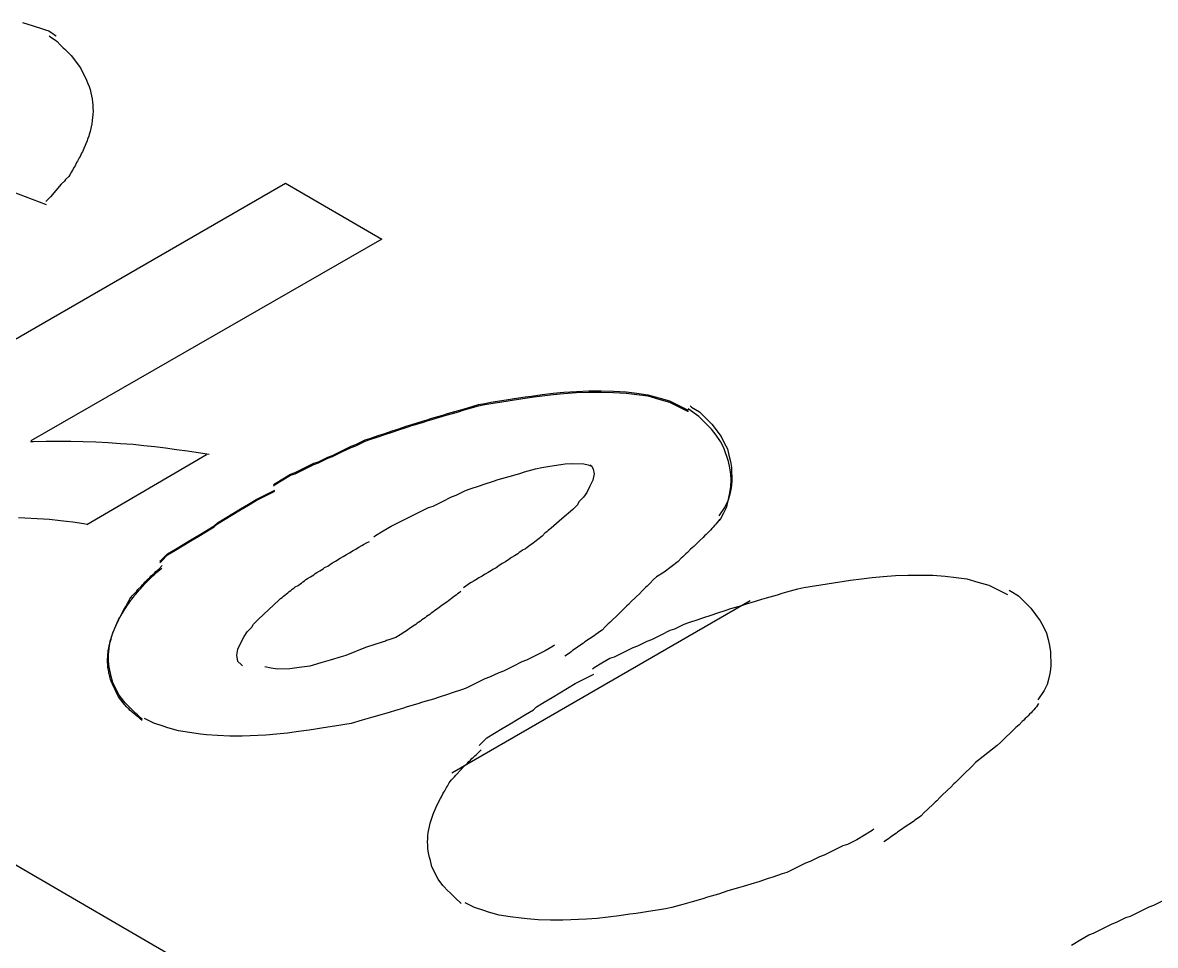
# Model space of a CAD drawing. Extents: x 0 to 258, y 0 to 184.
# Drawn here: x 78.6193 to 78.8122, y 106.6461 to 106.8033 of the extents above; entities that cross this region are included whole.
import ezdxf

# ---------------------------------------------------------------- set-up
doc = ezdxf.new("R2010")
doc.units = 0

msp = doc.modelspace()

# ---------------------------------------------------------------- linework, layer by layer
for p, q in [((78.619237, 106.803349), (78.621089, 106.80282)), ((78.621089, 106.80282), (78.622677, 106.802291)), ((78.622677, 106.802291), (78.623206, 106.802127)), ((78.623206, 106.802127), (78.623735, 106.801955)), ((78.623735, 106.801955), (78.624, 106.801777)), ((78.623825, 106.801074), (78.62409, 106.800867)), ((78.624, 106.801777), (78.624264, 106.801592)), ((78.62409, 106.800867), (78.624884, 106.800338)), ((78.624264, 106.801592), (78.624455, 106.801497)), ((78.624455, 106.801497), (78.62472, 106.801296)), ((78.62472, 106.801296), (78.624984, 106.801087)), ((78.624884, 106.800338), (78.625148, 106.800118)), ((78.625148, 106.800118), (78.625677, 106.799589)), ((78.625677, 106.799589), (78.626206, 106.79906)), ((78.626206, 106.79906), (78.626471, 106.798822)), ((78.626471, 106.798822), (78.627, 106.798293)), ((78.627, 106.798293), (78.627529, 106.797764)), ((78.627529, 106.797764), (78.629117, 106.795647)), ((78.629117, 106.795647), (78.630175, 106.79353)), ((78.630175, 106.79353), (78.630397, 106.793001)), ((78.630397, 106.793001), (78.630596, 106.792472)), ((78.630596, 106.792472), (78.630765, 106.791943)), ((78.630765, 106.791943), (78.630911, 106.791414)), ((78.630911, 106.791414), (78.63103, 106.790884)), ((78.63103, 106.790884), (78.631125, 106.790355)), ((78.631125, 106.790355), (78.631197, 106.789826)), ((78.631197, 106.789826), (78.631244, 106.789297)), ((78.631244, 106.789297), (78.631271, 106.788768)), ((78.631271, 106.788768), (78.631273, 106.788239)), ((78.631212, 106.78718), (78.631152, 106.786651)), ((78.631255, 106.787709), (78.631212, 106.78718)), ((78.631273, 106.788239), (78.631255, 106.787709)), ((78.630845, 106.785064), (78.630776, 106.784799)), ((78.630966, 106.785593), (78.630845, 106.785064)), ((78.63107, 106.786122), (78.630966, 106.785593)), ((78.631152, 106.786651), (78.63107, 106.786122)), ((78.630263, 106.783212), (78.630056, 106.782682)), ((78.63036, 106.783476), (78.630263, 106.783212)), ((78.63054, 106.784005), (78.63036, 106.783476)), ((78.630625, 106.78427), (78.63054, 106.784005)), ((78.630776, 106.784799), (78.630625, 106.78427)), ((78.629323, 106.781095), (78.629059, 106.780566)), ((78.629456, 106.781359), (78.629323, 106.781095)), ((78.62971, 106.781889), (78.629456, 106.781359)), ((78.629945, 106.782418), (78.62971, 106.781889)), ((78.630056, 106.782682), (78.629945, 106.782418)), ((78.623346, 106.772303), (78.603767, 106.779711)), ((78.628487, 106.779507), (78.628223, 106.778978)), ((78.628649, 106.779772), (78.628487, 106.779507)), ((78.628913, 106.780301), (78.628649, 106.779772)), ((78.629059, 106.780566), (78.628913, 106.780301)), ((78.627336, 106.777391), (78.627135, 106.777126)), ((78.627601, 106.77792), (78.627336, 106.777391)), ((78.627786, 106.778184), (78.627601, 106.77792)), ((78.628051, 106.778714), (78.627786, 106.778184)), ((78.628223, 106.778978), (78.628051, 106.778714)), ((78.572811, 106.723355), (78.664092, 106.776007)), ((78.625863, 106.775806), (78.62401, 106.773689)), ((78.626392, 106.776335), (78.625863, 106.775806)), ((78.626606, 106.776597), (78.626392, 106.776335)), ((78.627135, 106.777126), (78.626606, 106.776597)), ((78.664092, 106.776007), (78.680496, 106.766482)), ((78.62401, 106.773689), (78.623217, 106.772895)), ((78.680496, 106.766482), (78.620701, 106.732086)), ((78.711503, 106.740386), (78.713619, 106.740521)), ((78.713619, 106.740521), (78.715736, 106.740598)), ((78.715736, 106.740598), (78.717853, 106.740616)), ((78.717853, 106.740616), (78.719969, 106.740563)), ((78.719969, 106.740563), (78.722086, 106.740431)), ((78.698009, 106.738471), (78.699067, 106.738677)), ((78.699067, 106.738677), (78.700919, 106.738942)), ((78.699067, 106.738471), (78.700919, 106.738735)), ((78.700919, 106.738942), (78.701978, 106.739124)), ((78.700919, 106.738735), (78.701978, 106.738918)), ((78.701978, 106.739124), (78.703036, 106.739299)), ((78.701978, 106.738918), (78.703036, 106.739092)), ((78.703036, 106.739299), (78.704888, 106.739563)), ((78.703036, 106.739092), (78.704888, 106.739357)), ((78.704888, 106.739563), (78.705947, 106.739711)), ((78.704888, 106.739357), (78.705947, 106.739505)), ((78.705947, 106.739711), (78.707799, 106.739976)), ((78.705947, 106.739505), (78.707799, 106.73977)), ((78.707799, 106.739976), (78.709651, 106.740204)), ((78.707799, 106.73977), (78.709651, 106.739997)), ((78.709651, 106.740204), (78.711503, 106.740386)), ((78.709651, 106.739997), (78.711503, 106.74018)), ((78.711503, 106.74018), (78.713619, 106.740312)), ((78.713619, 106.740312), (78.715736, 106.740391)), ((78.715736, 106.740391), (78.717853, 106.740407)), ((78.717853, 106.740407), (78.719969, 106.740354)), ((78.719969, 106.740354), (78.722086, 106.740225)), ((78.722086, 106.740431), (78.723938, 106.740214)), ((78.722086, 106.740225), (78.723938, 106.740008)), ((78.723938, 106.740214), (78.72579, 106.73995)), ((78.723938, 106.740008), (78.72579, 106.739743)), ((78.72579, 106.73995), (78.727642, 106.73942)), ((78.72579, 106.739743), (78.727642, 106.739214)), ((78.727642, 106.73942), (78.729494, 106.738891)), ((78.727642, 106.739214), (78.729494, 106.738685)), ((78.729494, 106.738891), (78.731082, 106.738098)), ((78.729494, 106.738685), (78.731082, 106.737891)), ((78.690865, 106.736478), (78.691659, 106.736732)), ((78.691659, 106.736732), (78.693511, 106.737261)), ((78.691659, 106.736529), (78.693511, 106.737058)), ((78.693511, 106.737261), (78.694305, 106.7375)), ((78.693511, 106.737058), (78.694305, 106.737296)), ((78.694305, 106.7375), (78.695099, 106.73773)), ((78.694305, 106.737296), (78.695099, 106.737526)), ((78.695099, 106.73773), (78.696951, 106.738259)), ((78.695099, 106.737526), (78.696951, 106.738055)), ((78.696951, 106.738259), (78.698009, 106.738471)), ((78.696951, 106.738055), (78.698009, 106.738267)), ((78.698009, 106.738267), (78.699067, 106.738471)), ((78.731082, 106.738098), (78.732669, 106.737304)), ((78.731082, 106.737891), (78.732669, 106.737097)), ((78.734492, 106.736216), (78.73264, 106.737539)), ((78.732987, 106.738055), (78.733251, 106.737846)), ((78.733251, 106.737846), (78.734574, 106.737052)), ((78.734574, 106.737052), (78.735633, 106.735994)), ((78.68478, 106.734626), (78.685574, 106.734891)), ((78.685574, 106.734891), (78.687426, 106.73542)), ((78.685574, 106.734687), (78.687426, 106.735216)), ((78.687426, 106.73542), (78.688219, 106.735685)), ((78.687426, 106.735216), (78.688219, 106.735481)), ((78.688219, 106.735685), (78.689013, 106.735949)), ((78.688219, 106.735481), (78.689013, 106.735745)), ((78.689013, 106.735949), (78.690865, 106.736478)), ((78.689013, 106.735745), (78.690865, 106.736275)), ((78.690865, 106.736275), (78.691659, 106.736529)), ((78.735551, 106.735158), (78.734492, 106.736216)), ((78.736609, 106.7341), (78.735551, 106.735158)), ((78.735633, 106.735994), (78.736691, 106.734936)), ((78.736691, 106.734936), (78.738279, 106.732819)), ((78.67843, 106.73251), (78.680017, 106.733039)), ((78.67843, 106.732306), (78.680017, 106.732835)), ((78.680017, 106.733039), (78.680811, 106.733303)), ((78.680017, 106.732835), (78.680811, 106.7331)), ((78.680811, 106.733303), (78.682399, 106.733832)), ((78.680811, 106.7331), (78.682399, 106.733629)), ((78.682399, 106.733832), (78.683192, 106.734097)), ((78.682399, 106.733629), (78.683192, 106.733893)), ((78.683192, 106.734097), (78.68478, 106.734626)), ((78.683192, 106.733893), (78.68478, 106.734422)), ((78.68478, 106.734422), (78.685574, 106.734687)), ((78.737403, 106.733041), (78.736609, 106.7341)), ((78.738197, 106.731983), (78.737403, 106.733041)), ((78.738279, 106.732819), (78.738808, 106.731761)), ((78.620626, 106.731967), (78.621156, 106.731988)), ((78.621156, 106.731988), (78.623272, 106.732041)), ((78.623272, 106.732041), (78.625389, 106.732054)), ((78.625389, 106.732054), (78.627506, 106.732031)), ((78.627506, 106.732031), (78.629622, 106.731978)), ((78.629622, 106.731978), (78.631739, 106.731896)), ((78.631739, 106.731896), (78.633856, 106.731787)), ((78.633856, 106.731787), (78.635972, 106.731658)), ((78.635972, 106.731658), (78.638089, 106.731501)), ((78.638089, 106.731501), (78.639941, 106.731324)), ((78.639941, 106.731324), (78.641793, 106.731123)), ((78.641793, 106.731123), (78.643645, 106.730896)), ((78.643645, 106.730896), (78.645497, 106.730639)), ((78.673667, 106.730393), (78.675255, 106.731187)), ((78.673667, 106.730189), (78.675255, 106.730983)), ((78.675255, 106.731187), (78.676049, 106.731451)), ((78.675255, 106.730983), (78.676049, 106.731247)), ((78.676049, 106.731451), (78.677636, 106.732245)), ((78.676049, 106.731247), (78.677636, 106.732041)), ((78.677636, 106.732245), (78.67843, 106.73251)), ((78.677636, 106.732041), (78.67843, 106.732306)), ((78.738726, 106.730925), (78.738197, 106.731983)), ((78.739519, 106.728543), (78.738726, 106.730925)), ((78.738808, 106.731761), (78.739337, 106.730702)), ((78.650598, 106.729705), (78.630225, 106.717799)), ((78.645497, 106.730639), (78.647349, 106.730374)), ((78.647349, 106.730374), (78.649201, 106.73011)), ((78.649201, 106.73011), (78.651053, 106.729845)), ((78.669699, 106.728541), (78.671286, 106.729335)), ((78.669699, 106.728337), (78.671286, 106.729131)), ((78.671286, 106.729335), (78.67208, 106.729599)), ((78.671286, 106.729131), (78.67208, 106.729395)), ((78.67208, 106.729599), (78.673667, 106.730393)), ((78.67208, 106.729395), (78.673667, 106.730189)), ((78.739337, 106.730702), (78.739601, 106.729644)), ((78.739601, 106.729644), (78.739866, 106.728586)), ((78.66573, 106.726689), (78.667317, 106.727482)), ((78.66573, 106.726485), (78.667317, 106.727279)), ((78.667317, 106.727482), (78.668905, 106.728276)), ((78.667317, 106.727279), (78.668905, 106.728072)), ((78.668905, 106.728276), (78.669699, 106.728541)), ((78.668905, 106.728072), (78.669699, 106.728337)), ((78.704806, 106.726789), (78.706658, 106.727318)), ((78.706658, 106.727318), (78.707717, 106.727533)), ((78.707717, 106.727533), (78.708775, 106.727729)), ((78.708775, 106.727729), (78.709833, 106.727903)), ((78.709833, 106.727903), (78.711685, 106.728168)), ((78.711685, 106.728168), (78.713008, 106.728252)), ((78.713008, 106.728252), (78.71486, 106.728184)), ((78.71486, 106.728184), (78.715654, 106.72799)), ((78.715654, 106.72799), (78.716183, 106.727766)), ((78.715961, 106.72802), (78.716226, 106.727795)), ((78.716226, 106.727795), (78.71649, 106.727265)), ((78.71649, 106.727265), (78.716649, 106.726472)), ((78.739768, 106.727485), (78.739519, 106.728543)), ((78.739919, 106.726427), (78.739768, 106.727485)), ((78.739866, 106.728586), (78.740038, 106.727527)), ((78.740038, 106.727527), (78.740094, 106.725146)), ((78.66229, 106.724837), (78.663613, 106.72563)), ((78.66229, 106.724633), (78.663613, 106.725427)), ((78.663613, 106.72563), (78.664936, 106.726424)), ((78.663613, 106.725427), (78.664936, 106.72622)), ((78.664936, 106.726424), (78.66573, 106.726689)), ((78.664936, 106.72622), (78.66573, 106.726485)), ((78.697927, 106.724681), (78.699514, 106.72521)), ((78.699514, 106.72521), (78.700308, 106.725474)), ((78.700308, 106.725474), (78.70216, 106.726003)), ((78.70216, 106.726003), (78.704012, 106.726533)), ((78.704012, 106.726533), (78.704806, 106.726789)), ((78.71644, 106.725413), (78.715911, 106.724355)), ((78.716649, 106.726472), (78.71644, 106.725413)), ((78.739972, 106.725368), (78.739919, 106.726427)), ((78.739927, 106.72431), (78.739972, 106.725368)), ((78.740094, 106.725146), (78.739969, 106.724088)), ((78.660658, 106.722905), (78.662245, 106.723699)), ((78.660658, 106.722701), (78.662245, 106.723495)), ((78.662026, 106.724633), (78.66229, 106.724837)), ((78.662026, 106.724429), (78.66229, 106.724633)), ((78.693165, 106.722828), (78.694752, 106.723622)), ((78.694752, 106.723622), (78.695546, 106.723887)), ((78.695546, 106.723887), (78.697133, 106.724416)), ((78.697133, 106.724416), (78.697927, 106.724681)), ((78.715382, 106.723297), (78.714852, 106.722503)), ((78.715911, 106.724355), (78.715382, 106.723297)), ((78.739247, 106.720871), (78.739776, 106.723252)), ((78.739969, 106.724088), (78.739739, 106.72303)), ((78.739776, 106.723252), (78.739927, 106.72431)), ((78.656425, 106.720524), (78.657747, 106.721318)), ((78.657747, 106.721318), (78.65907, 106.722111)), ((78.657747, 106.721114), (78.65907, 106.721908)), ((78.65907, 106.722111), (78.660658, 106.722905)), ((78.65907, 106.721908), (78.660658, 106.722701)), ((78.689196, 106.720976), (78.690783, 106.72177)), ((78.690783, 106.72177), (78.692371, 106.722564)), ((78.692371, 106.722564), (78.693165, 106.722828)), ((78.714059, 106.721709), (78.713794, 106.72118)), ((78.714852, 106.722503), (78.714059, 106.721709)), ((78.739474, 106.721971), (78.738945, 106.720913)), ((78.739739, 106.72303), (78.739474, 106.721971)), ((78.653779, 106.718936), (78.655102, 106.71973)), ((78.653779, 106.718733), (78.655102, 106.719526)), ((78.655102, 106.71973), (78.656425, 106.720524)), ((78.655102, 106.719526), (78.656425, 106.72032)), ((78.656425, 106.72032), (78.657747, 106.721114)), ((78.685227, 106.719124), (78.686815, 106.719918)), ((78.686815, 106.719918), (78.688402, 106.720712)), ((78.688402, 106.720712), (78.689196, 106.720976)), ((78.713, 106.720386), (78.711148, 106.718799)), ((78.713794, 106.72118), (78.713, 106.720386)), ((78.738945, 106.720913), (78.737887, 106.719325)), ((78.738189, 106.718754), (78.738718, 106.719812)), ((78.738718, 106.719812), (78.739247, 106.720871)), ((78.619637, 106.718928), (78.618579, 106.718971)), ((78.621754, 106.718817), (78.619637, 106.718928)), ((78.622812, 106.718746), (78.621754, 106.718817)), ((78.62387, 106.718664), (78.622812, 106.718746)), ((78.625722, 106.71846), (78.62387, 106.718664)), ((78.626781, 106.718338), (78.625722, 106.71846)), ((78.627839, 106.718204), (78.626781, 106.718338)), ((78.629691, 106.717939), (78.627839, 106.718204)), ((78.63022, 106.717846), (78.629691, 106.717939)), ((78.650604, 106.71682), (78.651927, 106.717614)), ((78.650604, 106.716616), (78.651927, 106.71741)), ((78.651927, 106.717614), (78.652456, 106.718143)), ((78.651927, 106.71741), (78.652456, 106.717939)), ((78.652456, 106.718143), (78.653779, 106.718936)), ((78.652456, 106.717939), (78.653779, 106.718733)), ((78.680729, 106.716743), (78.682052, 106.717537)), ((78.682052, 106.717537), (78.68364, 106.718331)), ((78.68364, 106.718331), (78.685227, 106.719124)), ((78.711148, 106.718799), (78.709296, 106.717211)), ((78.73694, 106.717391), (78.736702, 106.717137)), ((78.73717, 106.717648), (78.73694, 106.717391)), ((78.737392, 106.717905), (78.73717, 106.717648)), ((78.737607, 106.718166), (78.737392, 106.717905)), ((78.73781, 106.718431), (78.737607, 106.718166)), ((78.738001, 106.718696), (78.73781, 106.718431)), ((78.738001, 106.718489), (78.738189, 106.718754)), ((78.647958, 106.715232), (78.649281, 106.716026)), ((78.647958, 106.715029), (78.649281, 106.715822)), ((78.649281, 106.716026), (78.650604, 106.71682)), ((78.649281, 106.715822), (78.650604, 106.716616)), ((78.679142, 106.715746), (78.679406, 106.715949)), ((78.679406, 106.715949), (78.680729, 106.716743)), ((78.707288, 106.71547), (78.707034, 106.715272)), ((78.707539, 106.715669), (78.707288, 106.71547)), ((78.707791, 106.71587), (78.707539, 106.715669)), ((78.70832, 106.716399), (78.707791, 106.71587)), ((78.708566, 106.7166), (78.70832, 106.716399)), ((78.708812, 106.716804), (78.708566, 106.7166)), ((78.709055, 106.717008), (78.708812, 106.716804)), ((78.709296, 106.717211), (78.709055, 106.717008)), ((78.735194, 106.71564), (78.734664, 106.715111)), ((78.735453, 106.715886), (78.735194, 106.71564)), ((78.735709, 106.716134), (78.735453, 106.715886)), ((78.735963, 106.716383), (78.735709, 106.716134)), ((78.736215, 106.716632), (78.735963, 106.716383)), ((78.736461, 106.716883), (78.736215, 106.716632)), ((78.736702, 106.717137), (78.736461, 106.716883)), ((78.643989, 106.712851), (78.645312, 106.713645)), ((78.645312, 106.713645), (78.646635, 106.714439)), ((78.645312, 106.713441), (78.646635, 106.714235)), ((78.646635, 106.714439), (78.647958, 106.715232)), ((78.646635, 106.714235), (78.647958, 106.715029)), ((78.675493, 106.713367), (78.676022, 106.713632)), ((78.676022, 106.713632), (78.676287, 106.713809)), ((78.676287, 106.713809), (78.676551, 106.713986)), ((78.676551, 106.713986), (78.677081, 106.714251)), ((78.677081, 106.714251), (78.677345, 106.714425)), ((78.677345, 106.714425), (78.677874, 106.71469)), ((78.677874, 106.71469), (78.678403, 106.714954)), ((78.704957, 106.7137), (78.704428, 106.713436)), ((78.705219, 106.713896), (78.704957, 106.7137)), ((78.705483, 106.714089), (78.705219, 106.713896)), ((78.705745, 106.714285), (78.705483, 106.714089)), ((78.706005, 106.714481), (78.705745, 106.714285)), ((78.706264, 106.714677), (78.706005, 106.714481)), ((78.706521, 106.714875), (78.706264, 106.714677)), ((78.706777, 106.715074), (78.706521, 106.714875)), ((78.707034, 106.715272), (78.706777, 106.715074)), ((78.733077, 106.713616), (78.732548, 106.713086)), ((78.733341, 106.713854), (78.733077, 106.713616)), ((78.733606, 106.714095), (78.733341, 106.713854)), ((78.734135, 106.714624), (78.733606, 106.714095)), ((78.7344, 106.714867), (78.734135, 106.714624)), ((78.734664, 106.715111), (78.7344, 106.714867)), ((78.642666, 106.71156), (78.642931, 106.711793)), ((78.642666, 106.711356), (78.642931, 106.711589)), ((78.642931, 106.711793), (78.643989, 106.712851)), ((78.642931, 106.711589), (78.643989, 106.712647)), ((78.643989, 106.712647), (78.645312, 106.713441)), ((78.672053, 106.711303), (78.672583, 106.711568)), ((78.672583, 106.711568), (78.672847, 106.71175)), ((78.672847, 106.71175), (78.673112, 106.711933)), ((78.673112, 106.711933), (78.673376, 106.712118)), ((78.673376, 106.712118), (78.673906, 106.712383)), ((78.673906, 106.712383), (78.67417, 106.712563)), ((78.67417, 106.712563), (78.674435, 106.712745)), ((78.674435, 106.712745), (78.674964, 106.71301)), ((78.674964, 106.71301), (78.675228, 106.713187)), ((78.675228, 106.713187), (78.675493, 106.713367)), ((78.701782, 106.711645), (78.701517, 106.711457)), ((78.702047, 106.711832), (78.701782, 106.711645)), ((78.702311, 106.71202), (78.702047, 106.711832)), ((78.702576, 106.712211), (78.702311, 106.71202)), ((78.703105, 106.712475), (78.702576, 106.712211)), ((78.703369, 106.712666), (78.703105, 106.712475)), ((78.703634, 106.712856), (78.703369, 106.712666)), ((78.703899, 106.713049), (78.703634, 106.712856)), ((78.704163, 106.713243), (78.703899, 106.713049)), ((78.704428, 106.713436), (78.704163, 106.713243)), ((78.731489, 106.712084), (78.73096, 106.711555)), ((78.731754, 106.712319), (78.731489, 106.712084)), ((78.732283, 106.712848), (78.731754, 106.712319)), ((78.732548, 106.713086), (78.732283, 106.712848)), ((78.641724, 106.709568), (78.641989, 106.709811)), ((78.641989, 106.709811), (78.642253, 106.710054)), ((78.642023, 106.709573), (78.642161, 106.709692)), ((78.642161, 106.709692), (78.642298, 106.709814)), ((78.642253, 106.710054), (78.642518, 106.710292)), ((78.642298, 106.709814), (78.642439, 106.709933)), ((78.642439, 106.709933), (78.642582, 106.710052)), ((78.642518, 106.710292), (78.643047, 106.710822)), ((78.642582, 106.710052), (78.642722, 106.710171)), ((78.642722, 106.710171), (78.642986, 106.710401)), ((78.669143, 106.709467), (78.669408, 106.709655)), ((78.669408, 106.709655), (78.669937, 106.709919)), ((78.669937, 106.709919), (78.670201, 106.710107)), ((78.670201, 106.710107), (78.670466, 106.710295)), ((78.670466, 106.710295), (78.670731, 106.710483)), ((78.670731, 106.710483), (78.67126, 106.710748)), ((78.67126, 106.710748), (78.671524, 106.710933)), ((78.671524, 106.710933), (78.671789, 106.711118)), ((78.671789, 106.711118), (78.672053, 106.711303)), ((78.698607, 106.709639), (78.698078, 106.709374)), ((78.698872, 106.709822), (78.698607, 106.709639)), ((78.699136, 106.710004), (78.698872, 106.709822)), ((78.699401, 106.710187), (78.699136, 106.710004)), ((78.69993, 106.710451), (78.699401, 106.710187)), ((78.700194, 106.710636), (78.69993, 106.710451)), ((78.700459, 106.710822), (78.700194, 106.710636)), ((78.700724, 106.711007), (78.700459, 106.710822)), ((78.700988, 106.711192), (78.700724, 106.711007)), ((78.701517, 106.711457), (78.700988, 106.711192)), ((78.728579, 106.709702), (78.727256, 106.708909)), ((78.73096, 106.711555), (78.728579, 106.709702)), ((78.63969, 106.707543), (78.639925, 106.7078)), ((78.639925, 106.7078), (78.640163, 106.708051)), ((78.639975, 106.707588), (78.640094, 106.707715)), ((78.640094, 106.707715), (78.640216, 106.707842)), ((78.640163, 106.708051), (78.640692, 106.708581)), ((78.640216, 106.707842), (78.640338, 106.707969)), ((78.640338, 106.707969), (78.640587, 106.708221)), ((78.640587, 106.708221), (78.640711, 106.708345)), ((78.640692, 106.708581), (78.640944, 106.708829)), ((78.640711, 106.708345), (78.640838, 106.70847)), ((78.640838, 106.70847), (78.640965, 106.708594)), ((78.640944, 106.708829), (78.6412, 106.709078)), ((78.640965, 106.708594), (78.641092, 106.708718)), ((78.641092, 106.708718), (78.641351, 106.708964)), ((78.6412, 106.709078), (78.64146, 106.709324)), ((78.641351, 106.708964), (78.641484, 106.709086)), ((78.64146, 106.709324), (78.641724, 106.709568)), ((78.641484, 106.709086), (78.641616, 106.709208)), ((78.641616, 106.709208), (78.641751, 106.709329)), ((78.641751, 106.709329), (78.641886, 106.709451)), ((78.641886, 106.709451), (78.642023, 106.709573)), ((78.666508, 106.70766), (78.666767, 106.707856)), ((78.666767, 106.707856), (78.667029, 106.708049)), ((78.667029, 106.708049), (78.667294, 106.708242)), ((78.667294, 106.708242), (78.667556, 106.708438)), ((78.667556, 106.708438), (78.66782, 106.708628)), ((78.66782, 106.708628), (78.668349, 106.708893)), ((78.668349, 106.708893), (78.668614, 106.709086)), ((78.668614, 106.709086), (78.668878, 106.709277)), ((78.668878, 106.709277), (78.669143, 106.709467)), ((78.695432, 106.707771), (78.695167, 106.707596)), ((78.695697, 106.707948), (78.695432, 106.707771)), ((78.696226, 106.708213), (78.695697, 106.707948)), ((78.69649, 106.70839), (78.696226, 106.708213)), ((78.696755, 106.70857), (78.69649, 106.70839)), ((78.697019, 106.708747), (78.696755, 106.70857)), ((78.697549, 106.709012), (78.697019, 106.708747)), ((78.697813, 106.709192), (78.697549, 106.709012)), ((78.698078, 106.709374), (78.697813, 106.709192)), ((78.726198, 106.70785), (78.725669, 106.707321)), ((78.726727, 106.70838), (78.726198, 106.70785)), ((78.727256, 106.708909), (78.726727, 106.70838)), ((78.755286, 106.707551), (78.756344, 106.707734)), ((78.756344, 106.707734), (78.757403, 106.707909)), ((78.757403, 106.707909), (78.759255, 106.708173)), ((78.759255, 106.708173), (78.760313, 106.708321)), ((78.760313, 106.708321), (78.762165, 106.708586)), ((78.762165, 106.708586), (78.764017, 106.708813)), ((78.764017, 106.708813), (78.765869, 106.708996)), ((78.765869, 106.708996), (78.767986, 106.709131)), ((78.767986, 106.709131), (78.770103, 106.709208)), ((78.770103, 106.709208), (78.772219, 106.709226)), ((78.772219, 106.709226), (78.774336, 106.709173)), ((78.774336, 106.709173), (78.776453, 106.709041)), ((78.776453, 106.709041), (78.778305, 106.708824)), ((78.778305, 106.708824), (78.780157, 106.708559)), ((78.780157, 106.708559), (78.782009, 106.70803)), ((78.782009, 106.70803), (78.783861, 106.707501)), ((78.63797, 106.705707), (78.638499, 106.706236)), ((78.638303, 106.705652), (78.638515, 106.705914)), ((78.638499, 106.706236), (78.638713, 106.706498)), ((78.638515, 106.705914), (78.638621, 106.706046)), ((78.638621, 106.706046), (78.638727, 106.706176)), ((78.638713, 106.706498), (78.63893, 106.706758)), ((78.638727, 106.706176), (78.638944, 106.706435)), ((78.63893, 106.706758), (78.639459, 106.707287)), ((78.638944, 106.706435), (78.639055, 106.706565)), ((78.639055, 106.706565), (78.639166, 106.706694)), ((78.639166, 106.706694), (78.639393, 106.706951)), ((78.639393, 106.706951), (78.639507, 106.70708)), ((78.639459, 106.707287), (78.63969, 106.707543)), ((78.639507, 106.70708), (78.639623, 106.707207)), ((78.639623, 106.707207), (78.63974, 106.707334)), ((78.63974, 106.707334), (78.639975, 106.707588)), ((78.663716, 106.705607), (78.66396, 106.705808)), ((78.66396, 106.705808), (78.664209, 106.706009)), ((78.664209, 106.706009), (78.664457, 106.706207)), ((78.664457, 106.706207), (78.664706, 106.706408)), ((78.664706, 106.706408), (78.664957, 106.706607)), ((78.664957, 106.706607), (78.665209, 106.706805)), ((78.665209, 106.706805), (78.665463, 106.707001)), ((78.665463, 106.707001), (78.665719, 106.7072)), ((78.665719, 106.7072), (78.666248, 106.707464)), ((78.666248, 106.707464), (78.666508, 106.70766)), ((78.693127, 106.705805), (78.692863, 106.705604)), ((78.693392, 106.706009), (78.693127, 106.705805)), ((78.693657, 106.706213), (78.693392, 106.706009)), ((78.693921, 106.706416), (78.693657, 106.706213)), ((78.695167, 106.707596), (78.694374, 106.707067)), ((78.724346, 106.706033), (78.723816, 106.705504)), ((78.724875, 106.706562), (78.724346, 106.706033)), ((78.725404, 106.707091), (78.724875, 106.706562)), ((78.725669, 106.707321), (78.725404, 106.707091)), ((78.746026, 106.705347), (78.747878, 106.705877)), ((78.747878, 106.705877), (78.748671, 106.706112)), ((78.748671, 106.706112), (78.749465, 106.706342)), ((78.749465, 106.706342), (78.751317, 106.706871)), ((78.751317, 106.706871), (78.752376, 106.70708)), ((78.752376, 106.70708), (78.753434, 106.707287)), ((78.753434, 106.707287), (78.755286, 106.707551)), ((78.783861, 106.707501), (78.785448, 106.706707)), ((78.785448, 106.706707), (78.787036, 106.705914)), ((78.787353, 106.70667), (78.787618, 106.706461)), ((78.787618, 106.706461), (78.788941, 106.705668)), ((78.636689, 106.703591), (78.636861, 106.703855)), ((78.636861, 106.703855), (78.637126, 106.704384)), ((78.636872, 106.703662), (78.637049, 106.703927)), ((78.637049, 106.703927), (78.637139, 106.704062)), ((78.637126, 106.704384), (78.637308, 106.704649)), ((78.637139, 106.704062), (78.637322, 106.704326)), ((78.637308, 106.704649), (78.637573, 106.705178)), ((78.637322, 106.704326), (78.637417, 106.704458)), ((78.637417, 106.704458), (78.637509, 106.704593)), ((78.637509, 106.704593), (78.637703, 106.704858)), ((78.637573, 106.705178), (78.637769, 106.705443)), ((78.637703, 106.704858), (78.637801, 106.704993)), ((78.637769, 106.705443), (78.63797, 106.705707)), ((78.637801, 106.704993), (78.637898, 106.705125)), ((78.637898, 106.705125), (78.638099, 106.70539)), ((78.638099, 106.70539), (78.638203, 106.705522)), ((78.638203, 106.705522), (78.638303, 106.705652)), ((78.65939, 106.701638), (78.662989, 106.704998)), ((78.662989, 106.704998), (78.66323, 106.705202)), ((78.66323, 106.705202), (78.66347, 106.705403)), ((78.66347, 106.705403), (78.663716, 106.705607)), ((78.690482, 106.703879), (78.690217, 106.703681)), ((78.690746, 106.704075), (78.690482, 106.703879)), ((78.69154, 106.704604), (78.690746, 106.704075)), ((78.691805, 106.704802), (78.69154, 106.704604)), ((78.692069, 106.705001), (78.691805, 106.704802)), ((78.692334, 106.705202), (78.692069, 106.705001)), ((78.692598, 106.705403), (78.692334, 106.705202)), ((78.743202, 106.704834), (78.692403, 106.675465)), ((78.692863, 106.705604), (78.692598, 106.705403)), ((78.722229, 106.703995), (78.7217, 106.703466)), ((78.722494, 106.70422), (78.722229, 106.703995)), ((78.723023, 106.704749), (78.722494, 106.70422)), ((78.723552, 106.705279), (78.723023, 106.704749)), ((78.723816, 106.705504), (78.723552, 106.705279)), ((78.73994, 106.703506), (78.741792, 106.704035)), ((78.741792, 106.704035), (78.742586, 106.7043)), ((78.742586, 106.7043), (78.74338, 106.704564)), ((78.74338, 106.704564), (78.745232, 106.705093)), ((78.745232, 106.705093), (78.746026, 106.705347)), ((78.788941, 106.705668), (78.789999, 106.704609)), ((78.789999, 106.704609), (78.791058, 106.703551)), ((78.6357, 106.701739), (78.63584, 106.702003)), ((78.635755, 106.701789), (78.635901, 106.702053)), ((78.63584, 106.702003), (78.636105, 106.702532)), ((78.635901, 106.702053), (78.635978, 106.702191)), ((78.635978, 106.702191), (78.636052, 106.702329)), ((78.636052, 106.702329), (78.636208, 106.702593)), ((78.636105, 106.702532), (78.636258, 106.702797)), ((78.636208, 106.702593), (78.636287, 106.702728)), ((78.636258, 106.702797), (78.636523, 106.703326)), ((78.636287, 106.702728), (78.636448, 106.702993)), ((78.636448, 106.702993), (78.636531, 106.703128)), ((78.636523, 106.703326), (78.636689, 106.703591)), ((78.636531, 106.703128), (78.6367, 106.703392)), ((78.6367, 106.703392), (78.636785, 106.703527)), ((78.636785, 106.703527), (78.636872, 106.703662)), ((78.687836, 106.701945), (78.687571, 106.701757)), ((78.6881, 106.702135), (78.687836, 106.701945)), ((78.688365, 106.702326), (78.6881, 106.702135)), ((78.68863, 106.702519), (78.688365, 106.702326)), ((78.688894, 106.70271), (78.68863, 106.702519)), ((78.689159, 106.702903), (78.688894, 106.70271)), ((78.689423, 106.703096), (78.689159, 106.702903)), ((78.689688, 106.703292), (78.689423, 106.703096)), ((78.689952, 106.703485), (78.689688, 106.703292)), ((78.690217, 106.703681), (78.689952, 106.703485)), ((78.720377, 106.702186), (78.719848, 106.701657)), ((78.720641, 106.702408), (78.720377, 106.702186)), ((78.721171, 106.702937), (78.720641, 106.702408)), ((78.7217, 106.703466), (78.721171, 106.702937)), ((78.734384, 106.701654), (78.735178, 106.701918)), ((78.735178, 106.701918), (78.736765, 106.702448)), ((78.736765, 106.702448), (78.737559, 106.702712)), ((78.737559, 106.702712), (78.739146, 106.703241)), ((78.739146, 106.703241), (78.73994, 106.703506)), ((78.791058, 106.703551), (78.792645, 106.701434)), ((78.634864, 106.699886), (78.634967, 106.700151)), ((78.634866, 106.699889), (78.634922, 106.700029)), ((78.634922, 106.700029), (78.635038, 106.700294)), ((78.634967, 106.700151), (78.635192, 106.70068)), ((78.635038, 106.700294), (78.635096, 106.700434)), ((78.635096, 106.700434), (78.635157, 106.700574)), ((78.635157, 106.700574), (78.635282, 106.700839)), ((78.635192, 106.70068), (78.635311, 106.700945)), ((78.635282, 106.700839), (78.635345, 106.700979)), ((78.635311, 106.700945), (78.635438, 106.701209)), ((78.635345, 106.700979), (78.635477, 106.701244)), ((78.635438, 106.701209), (78.6357, 106.701739)), ((78.635477, 106.701244), (78.635546, 106.701384)), ((78.635546, 106.701384), (78.635684, 106.701649)), ((78.635684, 106.701649), (78.635755, 106.701789)), ((78.657538, 106.699521), (78.658332, 106.700315)), ((78.658332, 106.700315), (78.658597, 106.700844)), ((78.658597, 106.700844), (78.65939, 106.701638)), ((78.68519, 106.700088), (78.684925, 106.699908)), ((78.685455, 106.70027), (78.68519, 106.700088)), ((78.685719, 106.700453), (78.685455, 106.70027)), ((78.685984, 106.700638), (78.685719, 106.700453)), ((78.686248, 106.70082), (78.685984, 106.700638)), ((78.686513, 106.701006), (78.686248, 106.70082)), ((78.686777, 106.701193), (78.686513, 106.701006)), ((78.687042, 106.701379), (78.686777, 106.701193)), ((78.687307, 106.701567), (78.687042, 106.701379)), ((78.687571, 106.701757), (78.687307, 106.701567)), ((78.718525, 106.700379), (78.717996, 106.699849)), ((78.719054, 106.700908), (78.718525, 106.700379)), ((78.719319, 106.701127), (78.719054, 106.700908)), ((78.719848, 106.701657), (78.719319, 106.701127)), ((78.729621, 106.699802), (78.730415, 106.700066)), ((78.730415, 106.700066), (78.732003, 106.70086)), ((78.732003, 106.70086), (78.732796, 106.701125)), ((78.732796, 106.701125), (78.734384, 106.701654)), ((78.792645, 106.701434), (78.793174, 106.700376)), ((78.793174, 106.700376), (78.793703, 106.699318)), ((78.634192, 106.697897), (78.634263, 106.698161)), ((78.634215, 106.69777), (78.634345, 106.698299)), ((78.634263, 106.698161), (78.634342, 106.698426)), ((78.634342, 106.698426), (78.634424, 106.698691)), ((78.634345, 106.698299), (78.634496, 106.698828)), ((78.634424, 106.698691), (78.634514, 106.698955)), ((78.634496, 106.698828), (78.634668, 106.699357)), ((78.634514, 106.698955), (78.63461, 106.69922)), ((78.63461, 106.69922), (78.634708, 106.699484)), ((78.634668, 106.699357), (78.634864, 106.699886)), ((78.634708, 106.699484), (78.63476, 106.699625)), ((78.63476, 106.699625), (78.634866, 106.699889)), ((78.65648, 106.697669), (78.657009, 106.698728)), ((78.657009, 106.698728), (78.657538, 106.699521)), ((78.681285, 106.698061), (78.681084, 106.697976)), ((78.681814, 106.698233), (78.681285, 106.698061)), ((78.682343, 106.698405), (78.681814, 106.698233)), ((78.682872, 106.698577), (78.682343, 106.698405)), ((78.683137, 106.698751), (78.682872, 106.698577)), ((78.683338, 106.698839), (78.683137, 106.698751)), ((78.683602, 106.699013), (78.683338, 106.698839)), ((78.683867, 106.699191), (78.683602, 106.699013)), ((78.684132, 106.699368), (78.683867, 106.699191)), ((78.684396, 106.699548), (78.684132, 106.699368)), ((78.684661, 106.699725), (78.684396, 106.699548)), ((78.684925, 106.699908), (78.684661, 106.699725)), ((78.715879, 106.69836), (78.715085, 106.697831)), ((78.716673, 106.698889), (78.715879, 106.69836)), ((78.716937, 106.699103), (78.716673, 106.698889)), ((78.717731, 106.699632), (78.716937, 106.699103)), ((78.717996, 106.699849), (78.717731, 106.699632)), ((78.725653, 106.69795), (78.726446, 106.698214)), ((78.726446, 106.698214), (78.728034, 106.699008)), ((78.728034, 106.699008), (78.729621, 106.699802)), ((78.793703, 106.699318), (78.793968, 106.698259)), ((78.793968, 106.698259), (78.794233, 106.697201)), ((78.633837, 106.696045), (78.633869, 106.696309)), ((78.633869, 106.696309), (78.633908, 106.696574)), ((78.633908, 106.696574), (78.633953, 106.696838)), ((78.633927, 106.695653), (78.633961, 106.696182)), ((78.633953, 106.696838), (78.634004, 106.697103)), ((78.633961, 106.696182), (78.634022, 106.696711)), ((78.634004, 106.697103), (78.634062, 106.697368)), ((78.634022, 106.696711), (78.634107, 106.697241)), ((78.634062, 106.697368), (78.634123, 106.697632)), ((78.634107, 106.697241), (78.634215, 106.69777)), ((78.634123, 106.697632), (78.634192, 106.697897)), ((78.655766, 106.695553), (78.655951, 106.696611)), ((78.655951, 106.696611), (78.65648, 106.697669)), ((78.677705, 106.69686), (78.674318, 106.695537)), ((78.679292, 106.697389), (78.677705, 106.69686)), ((78.679822, 106.697555), (78.679292, 106.697389)), ((78.680025, 106.69764), (78.679822, 106.697555)), ((78.680554, 106.697807), (78.680025, 106.69764)), ((78.681084, 106.697976), (78.680554, 106.697807)), ((78.708322, 106.696291), (78.706735, 106.695497)), ((78.709645, 106.697085), (78.708322, 106.696291)), ((78.70991, 106.697288), (78.709645, 106.697085)), ((78.712704, 106.696143), (78.712439, 106.695936)), ((78.712969, 106.696349), (78.712704, 106.696143)), ((78.713762, 106.696878), (78.712969, 106.696349)), ((78.714027, 106.69709), (78.713762, 106.696878)), ((78.714821, 106.697619), (78.714027, 106.69709)), ((78.715085, 106.697831), (78.714821, 106.697619)), ((78.721684, 106.696098), (78.723271, 106.696891)), ((78.723271, 106.696891), (78.724065, 106.697156)), ((78.724065, 106.697156), (78.725653, 106.69795)), ((78.794233, 106.697201), (78.794407, 106.696143)), ((78.794407, 106.696143), (78.794463, 106.693761)), ((78.63376, 106.694841), (78.633763, 106.694986)), ((78.63376, 106.694576), (78.63376, 106.694841)), ((78.633768, 106.694312), (78.63376, 106.694576)), ((78.633763, 106.694986), (78.633774, 106.695251)), ((78.633781, 106.694047), (78.633768, 106.694312)), ((78.633774, 106.695251), (78.633787, 106.695516)), ((78.633787, 106.695516), (78.633808, 106.69578)), ((78.633808, 106.69578), (78.633837, 106.696045)), ((78.633914, 106.695124), (78.633927, 106.695653)), ((78.633927, 106.694595), (78.633914, 106.695124)), ((78.633967, 106.694066), (78.633927, 106.694595)), ((78.655961, 106.694494), (78.655766, 106.695553)), ((78.656491, 106.693965), (78.655961, 106.694494)), ((78.670085, 106.694235), (78.668233, 106.693706)), ((78.670879, 106.694481), (78.670085, 106.694235)), ((78.671672, 106.694743), (78.670879, 106.694481)), ((78.673525, 106.695272), (78.671672, 106.694743)), ((78.674318, 106.695537), (78.673525, 106.695272)), ((78.704354, 106.694439), (78.702766, 106.693645)), ((78.705147, 106.694703), (78.704354, 106.694439)), ((78.706735, 106.695497), (78.705147, 106.694703)), ((78.712439, 106.695936), (78.711646, 106.695407)), ((78.716657, 106.693452), (78.71798, 106.694246)), ((78.71798, 106.694246), (78.719303, 106.695039)), ((78.719303, 106.695039), (78.720096, 106.695304)), ((78.720096, 106.695304), (78.721684, 106.696098)), ((78.6338, 106.693783), (78.633781, 106.694047)), ((78.633826, 106.693518), (78.6338, 106.693783)), ((78.633858, 106.693253), (78.633826, 106.693518)), ((78.633898, 106.692989), (78.633858, 106.693253)), ((78.633946, 106.692724), (78.633898, 106.692989)), ((78.633998, 106.69246), (78.633946, 106.692724)), ((78.63403, 106.693536), (78.633967, 106.694066)), ((78.634059, 106.692195), (78.633998, 106.69246)), ((78.634123, 106.693007), (78.63403, 106.693536)), ((78.634245, 106.692478), (78.634123, 106.693007)), ((78.634393, 106.691949), (78.634245, 106.692478)), ((78.656755, 106.693743), (78.656491, 106.693965)), ((78.661618, 106.693335), (78.66056, 106.6936)), ((78.662677, 106.693174), (78.661618, 106.693335)), ((78.664793, 106.693237), (78.662677, 106.693174)), ((78.666381, 106.693441), (78.664793, 106.693237)), ((78.668233, 106.693706), (78.666381, 106.693441)), ((78.700385, 106.692587), (78.698797, 106.691793)), ((78.701179, 106.692851), (78.700385, 106.692587)), ((78.702766, 106.693645), (78.701179, 106.692851)), ((78.715024, 106.691523), (78.716612, 106.692317)), ((78.716392, 106.693248), (78.716657, 106.693452)), ((78.794338, 106.692703), (78.794106, 106.691645)), ((78.794463, 106.693761), (78.794338, 106.692703)), ((78.634125, 106.69193), (78.634059, 106.692195)), ((78.6342, 106.691666), (78.634125, 106.69193)), ((78.634282, 106.691401), (78.6342, 106.691666)), ((78.634372, 106.691137), (78.634282, 106.691401)), ((78.634573, 106.690608), (78.634372, 106.691137)), ((78.634657, 106.690891), (78.634393, 106.691949)), ((78.635631, 106.688491), (78.634573, 106.690608)), ((78.635716, 106.688774), (78.634657, 106.690891)), ((78.696416, 106.690735), (78.694829, 106.689941)), ((78.698004, 106.691528), (78.696416, 106.690735)), ((78.698797, 106.691793), (78.698004, 106.691528)), ((78.712114, 106.689935), (78.713437, 106.690729)), ((78.713437, 106.690729), (78.715024, 106.691523)), ((78.793841, 106.690586), (78.793312, 106.689528)), ((78.794106, 106.691645), (78.793841, 106.690586)), ((78.636425, 106.687433), (78.635631, 106.688491)), ((78.636509, 106.687716), (78.635716, 106.688774)), ((78.691654, 106.688882), (78.690066, 106.688353)), ((78.692447, 106.689147), (78.691654, 106.688882)), ((78.694035, 106.689676), (78.692447, 106.689147)), ((78.694829, 106.689941), (78.694035, 106.689676)), ((78.709468, 106.688348), (78.710791, 106.689142)), ((78.710791, 106.689142), (78.712114, 106.689935)), ((78.793312, 106.689528), (78.792253, 106.687941)), ((78.636642, 106.687171), (78.636425, 106.687433)), ((78.636732, 106.687456), (78.636509, 106.687716)), ((78.636753, 106.687044), (78.636642, 106.687171)), ((78.637261, 106.686927), (78.636732, 106.687456)), ((78.636986, 106.686787), (78.636753, 106.687044)), ((78.637229, 106.686536), (78.636986, 106.686787)), ((78.637356, 106.686411), (78.637229, 106.686536)), ((78.63779, 106.686398), (78.637261, 106.686927)), ((78.683981, 106.686501), (78.683187, 106.686237)), ((78.684775, 106.686766), (78.683981, 106.686501)), ((78.686627, 106.687295), (78.684775, 106.686766)), ((78.68742, 106.68756), (78.686627, 106.687295)), ((78.689272, 106.688089), (78.68742, 106.68756)), ((78.690066, 106.688353), (78.689272, 106.688089)), ((78.706293, 106.686231), (78.706822, 106.68676)), ((78.706822, 106.68676), (78.708145, 106.687554)), ((78.708145, 106.687554), (78.709468, 106.688348)), ((78.791759, 106.686522), (78.791534, 106.686263)), ((78.791973, 106.686782), (78.791759, 106.686522)), ((78.792177, 106.687046), (78.791973, 106.686782)), ((78.792365, 106.687311), (78.792177, 106.687046)), ((78.637613, 106.686163), (78.637356, 106.686411)), ((78.637877, 106.685919), (78.637613, 106.686163)), ((78.638055, 106.686157), (78.63779, 106.686398)), ((78.638017, 106.6858), (78.637877, 106.685919)), ((78.638282, 106.685562), (78.638017, 106.6858)), ((78.638584, 106.685628), (78.638055, 106.686157)), ((78.638428, 106.685448), (78.638282, 106.685562)), ((78.638692, 106.685218), (78.638428, 106.685448)), ((78.638848, 106.685403), (78.638584, 106.685628)), ((78.638848, 106.685104), (78.638692, 106.685218)), ((78.639377, 106.684874), (78.638848, 106.685403)), ((78.639113, 106.684885), (78.638848, 106.685104)), ((78.639377, 106.68467), (78.639113, 106.684885)), ((78.639642, 106.684665), (78.639377, 106.684874)), ((78.639642, 106.684461), (78.639377, 106.68467)), ((78.641621, 106.68398), (78.640034, 106.684773)), ((78.677895, 106.684705), (78.677102, 106.684482)), ((78.678689, 106.684932), (78.677895, 106.684705)), ((78.680541, 106.685461), (78.678689, 106.684932)), ((78.681335, 106.685707), (78.680541, 106.685461)), ((78.683187, 106.686237), (78.681335, 106.685707)), ((78.702324, 106.68385), (78.703647, 106.684644)), ((78.703647, 106.684644), (78.70497, 106.685438)), ((78.70497, 106.685438), (78.706293, 106.686231)), ((78.790076, 106.68475), (78.789819, 106.684504)), ((78.79033, 106.684998), (78.790076, 106.68475)), ((78.790581, 106.68525), (78.79033, 106.684998)), ((78.790827, 106.685498), (78.790581, 106.68525)), ((78.791068, 106.685752), (78.790827, 106.685498)), ((78.791304, 106.686006), (78.791068, 106.685752)), ((78.791534, 106.686263), (78.791304, 106.686006)), ((78.643209, 106.683451), (78.641621, 106.68398)), ((78.644002, 106.683186), (78.643209, 106.683451)), ((78.645854, 106.682657), (78.644002, 106.683186)), ((78.647706, 106.682392), (78.645854, 106.682657)), ((78.668106, 106.682805), (78.666254, 106.68254)), ((78.669164, 106.682958), (78.668106, 106.682805)), ((78.670223, 106.683122), (78.669164, 106.682958)), ((78.671281, 106.683292), (78.670223, 106.683122)), ((78.673133, 106.683556), (78.671281, 106.683292)), ((78.674191, 106.683752), (78.673133, 106.683556)), ((78.67525, 106.683953), (78.674191, 106.683752)), ((78.677102, 106.684482), (78.67525, 106.683953)), ((78.699679, 106.682263), (78.701001, 106.683056)), ((78.701001, 106.683056), (78.702324, 106.68385)), ((78.78797, 106.68271), (78.787705, 106.682472)), ((78.788499, 106.683239), (78.78797, 106.68271)), ((78.788764, 106.683482), (78.788499, 106.683239)), ((78.789028, 106.683726), (78.788764, 106.683482)), ((78.789557, 106.684255), (78.789028, 106.683726)), ((78.789819, 106.684504), (78.789557, 106.684255)), ((78.649559, 106.682128), (78.647706, 106.682392)), ((78.650617, 106.682019), (78.649559, 106.682128)), ((78.652469, 106.681868), (78.650617, 106.682019)), ((78.654586, 106.681794), (78.652469, 106.681868)), ((78.656702, 106.681784), (78.654586, 106.681794)), ((78.660698, 106.681942), (78.656702, 106.681784)), ((78.66255, 106.682099), (78.660698, 106.681942)), ((78.664402, 106.6823), (78.66255, 106.682099)), ((78.666254, 106.68254), (78.664402, 106.6823)), ((78.697297, 106.68041), (78.698356, 106.681469)), ((78.698356, 106.681469), (78.699679, 106.682263)), ((78.785853, 106.680699), (78.785324, 106.68017)), ((78.786118, 106.680934), (78.785853, 106.680699)), ((78.786647, 106.681464), (78.786118, 106.680934)), ((78.786912, 106.681702), (78.786647, 106.681464)), ((78.787441, 106.682231), (78.786912, 106.681702)), ((78.787705, 106.682472), (78.787441, 106.682231)), ((78.696612, 106.678667), (78.696877, 106.678905)), ((78.696877, 106.678905), (78.697406, 106.679434)), ((78.697033, 106.680175), (78.697297, 106.68041)), ((78.785324, 106.68017), (78.782943, 106.678318)), ((78.694522, 106.676664), (78.695051, 106.677193)), ((78.695051, 106.677193), (78.695302, 106.677442)), ((78.695302, 106.677442), (78.695559, 106.677691)), ((78.695559, 106.677691), (78.695818, 106.677937)), ((78.695818, 106.677937), (78.696083, 106.678183)), ((78.696083, 106.678183), (78.696347, 106.678423)), ((78.696347, 106.678423), (78.696612, 106.678667)), ((78.78162, 106.677259), (78.781091, 106.67673)), ((78.782943, 106.678318), (78.78162, 106.677259)), ((78.692858, 106.674852), (78.693069, 106.675111)), ((78.693069, 106.675111), (78.693289, 106.67537)), ((78.693289, 106.67537), (78.693818, 106.675899)), ((78.693818, 106.675899), (78.694048, 106.676153)), ((78.694048, 106.676153), (78.694284, 106.67641)), ((78.694284, 106.67641), (78.694522, 106.676664)), ((78.779239, 106.674912), (78.778709, 106.674383)), ((78.779768, 106.675442), (78.779239, 106.674912)), ((78.780032, 106.675672), (78.779768, 106.675442)), ((78.780562, 106.676201), (78.780032, 106.675672)), ((78.781091, 106.67673), (78.780562, 106.676201)), ((78.691217, 106.67247), (78.691482, 106.673)), ((78.691482, 106.673), (78.691667, 106.673264)), ((78.691667, 106.673264), (78.691932, 106.673793)), ((78.691932, 106.673793), (78.69213, 106.674058)), ((78.69213, 106.674058), (78.692328, 106.674322)), ((78.692328, 106.674322), (78.692858, 106.674852)), ((78.777387, 106.6731), (78.776857, 106.672571)), ((78.777916, 106.673629), (78.777387, 106.6731)), ((78.77818, 106.673854), (78.777916, 106.673629)), ((78.778709, 106.674383), (78.77818, 106.673854)), ((78.690201, 106.670618), (78.690466, 106.671147)), ((78.690466, 106.671147), (78.690617, 106.671412)), ((78.690617, 106.671412), (78.690881, 106.671941)), ((78.690881, 106.671941), (78.691048, 106.672206)), ((78.691048, 106.672206), (78.691217, 106.67247)), ((78.775534, 106.671288), (78.775005, 106.670759)), ((78.776064, 106.671817), (78.775534, 106.671288)), ((78.776593, 106.672346), (78.776064, 106.671817)), ((78.776857, 106.672571), (78.776593, 106.672346)), ((78.689331, 106.668766), (78.689556, 106.669295)), ((78.689556, 106.669295), (78.689675, 106.66956)), ((78.689675, 106.66956), (78.689799, 106.669825)), ((78.689799, 106.669825), (78.690064, 106.670354)), ((78.690064, 106.670354), (78.690201, 106.670618)), ((78.773418, 106.669261), (78.772889, 106.668732)), ((78.773682, 106.669481), (78.773418, 106.669261)), ((78.774212, 106.67001), (78.773682, 106.669481)), ((78.774741, 106.670539), (78.774212, 106.67001)), ((78.775005, 106.670759), (78.774741, 106.670539)), ((78.688706, 106.666914), (78.68886, 106.667443)), ((78.68886, 106.667443), (78.689032, 106.667972)), ((78.689032, 106.667972), (78.689225, 106.668502)), ((78.689225, 106.668502), (78.689331, 106.668766)), ((78.771037, 106.667245), (78.770243, 106.666716)), ((78.771301, 106.667459), (78.771037, 106.667245)), ((78.772095, 106.667988), (78.771301, 106.667459)), ((78.772359, 106.668203), (78.772095, 106.667988)), ((78.772889, 106.668732), (78.772359, 106.668203)), ((78.688325, 106.664797), (78.688386, 106.665327)), ((78.688386, 106.665327), (78.688471, 106.665856)), ((78.688471, 106.665856), (78.688577, 106.666385)), ((78.688577, 106.666385), (78.688706, 106.666914)), ((78.764012, 106.665702), (78.762689, 106.664909)), ((78.764276, 106.665906), (78.764012, 106.665702)), ((78.768391, 106.665446), (78.768126, 106.665234)), ((78.769184, 106.665975), (78.768391, 106.665446)), ((78.769449, 106.666187), (78.769184, 106.665975)), ((78.770243, 106.666716), (78.769449, 106.666187)), ((78.688278, 106.663739), (78.688288, 106.664268)), ((78.688291, 106.66321), (78.688278, 106.663739)), ((78.688288, 106.664268), (78.688325, 106.664797)), ((78.761366, 106.664115), (78.759779, 106.663321)), ((78.762689, 106.664909), (78.761366, 106.664115)), ((78.766803, 106.664289), (78.766009, 106.66376)), ((78.767068, 106.664496), (78.766803, 106.664289)), ((78.767332, 106.664705), (78.767068, 106.664496)), ((78.768126, 106.665234), (78.767332, 106.664705)), ((78.613557, 106.662501), (78.66224, 106.63419)), ((78.688328, 106.662681), (78.688291, 106.66321)), ((78.688394, 106.662152), (78.688328, 106.662681)), ((78.688487, 106.661622), (78.688394, 106.662152)), ((78.688606, 106.661093), (78.688487, 106.661622)), ((78.75581, 106.661469), (78.755016, 106.661204)), ((78.757397, 106.662263), (78.75581, 106.661469)), ((78.758985, 106.663056), (78.757397, 106.662263)), ((78.759779, 106.663321), (78.758985, 106.663056)), ((78.688757, 106.660564), (78.688606, 106.661093)), ((78.689021, 106.659506), (78.688757, 106.660564)), ((78.690079, 106.657389), (78.689021, 106.659506)), ((78.752635, 106.660146), (78.751047, 106.659352)), ((78.753429, 106.660411), (78.752635, 106.660146)), ((78.755016, 106.661204), (78.753429, 106.660411)), ((78.747079, 106.657765), (78.746285, 106.6575)), ((78.748666, 106.658294), (78.747079, 106.657765)), ((78.74946, 106.658559), (78.748666, 106.658294)), ((78.751047, 106.659352), (78.74946, 106.658559)), ((78.690873, 106.656331), (78.690079, 106.657389)), ((78.691095, 106.656072), (78.690873, 106.656331)), ((78.691625, 106.655542), (78.691095, 106.656072)), ((78.741258, 106.655913), (78.739406, 106.655384)), ((78.742052, 106.656177), (78.741258, 106.655913)), ((78.743904, 106.656707), (78.742052, 106.656177)), ((78.744697, 106.656971), (78.743904, 106.656707)), ((78.746285, 106.6575), (78.744697, 106.656971)), ((78.692154, 106.655013), (78.691625, 106.655542)), ((78.692418, 106.654772), (78.692154, 106.655013)), ((78.692948, 106.654243), (78.692418, 106.654772)), ((78.693212, 106.654018), (78.692948, 106.654243)), ((78.693741, 106.653489), (78.693212, 106.654018)), ((78.735172, 106.654077), (78.73332, 106.653547)), ((78.735966, 106.654325), (78.735172, 106.654077)), ((78.737818, 106.654854), (78.735966, 106.654325)), ((78.738612, 106.655119), (78.737818, 106.654854)), ((78.739406, 106.655384), (78.738612, 106.655119)), ((78.812007, 106.652965), (78.813595, 106.653759)), ((78.694006, 106.65328), (78.693741, 106.653489)), ((78.696252, 106.652595), (78.694665, 106.653389)), ((78.69784, 106.652066), (78.696252, 106.652595)), ((78.698633, 106.651801), (78.69784, 106.652066)), ((78.700486, 106.651272), (78.698633, 106.651801)), ((78.725912, 106.651907), (78.724854, 106.651738)), ((78.727764, 106.652172), (78.725912, 106.651907)), ((78.728822, 106.652367), (78.727764, 106.652172)), ((78.729881, 106.652568), (78.728822, 106.652367)), ((78.731733, 106.653098), (78.729881, 106.652568)), ((78.732527, 106.65332), (78.731733, 106.653098)), ((78.73332, 106.653547), (78.732527, 106.65332)), ((78.808039, 106.651113), (78.809626, 106.651907)), ((78.809626, 106.651907), (78.811214, 106.652701)), ((78.811214, 106.652701), (78.812007, 106.652965)), ((78.702338, 106.651007), (78.700486, 106.651272)), ((78.70419, 106.650743), (78.702338, 106.651007)), ((78.705248, 106.650637), (78.70419, 106.650743)), ((78.7071, 106.650486), (78.705248, 106.650637)), ((78.709217, 106.650409), (78.7071, 106.650486)), ((78.711333, 106.650399), (78.709217, 106.650409)), ((78.715329, 106.650558), (78.711333, 106.650399)), ((78.717181, 106.650714), (78.715329, 106.650558)), ((78.719033, 106.650915), (78.717181, 106.650714)), ((78.720885, 106.651156), (78.719033, 106.650915)), ((78.722737, 106.65142), (78.720885, 106.651156)), ((78.723795, 106.651576), (78.722737, 106.65142)), ((78.724854, 106.651738), (78.723795, 106.651576)), ((78.804864, 106.64979), (78.805657, 106.650055)), ((78.805657, 106.650055), (78.807245, 106.650849)), ((78.807245, 106.650849), (78.808039, 106.651113)), ((78.799572, 106.647144), (78.800895, 106.647938)), ((78.800895, 106.647938), (78.801689, 106.648203)), ((78.801689, 106.648203), (78.803276, 106.648997)), ((78.803276, 106.648997), (78.804864, 106.64979)), ((78.797984, 106.646147), (78.798249, 106.646351)), ((78.798249, 106.646351), (78.799572, 106.647144))]:
    msp.add_line(p, q)

doc.saveas('drawing.dxf')
